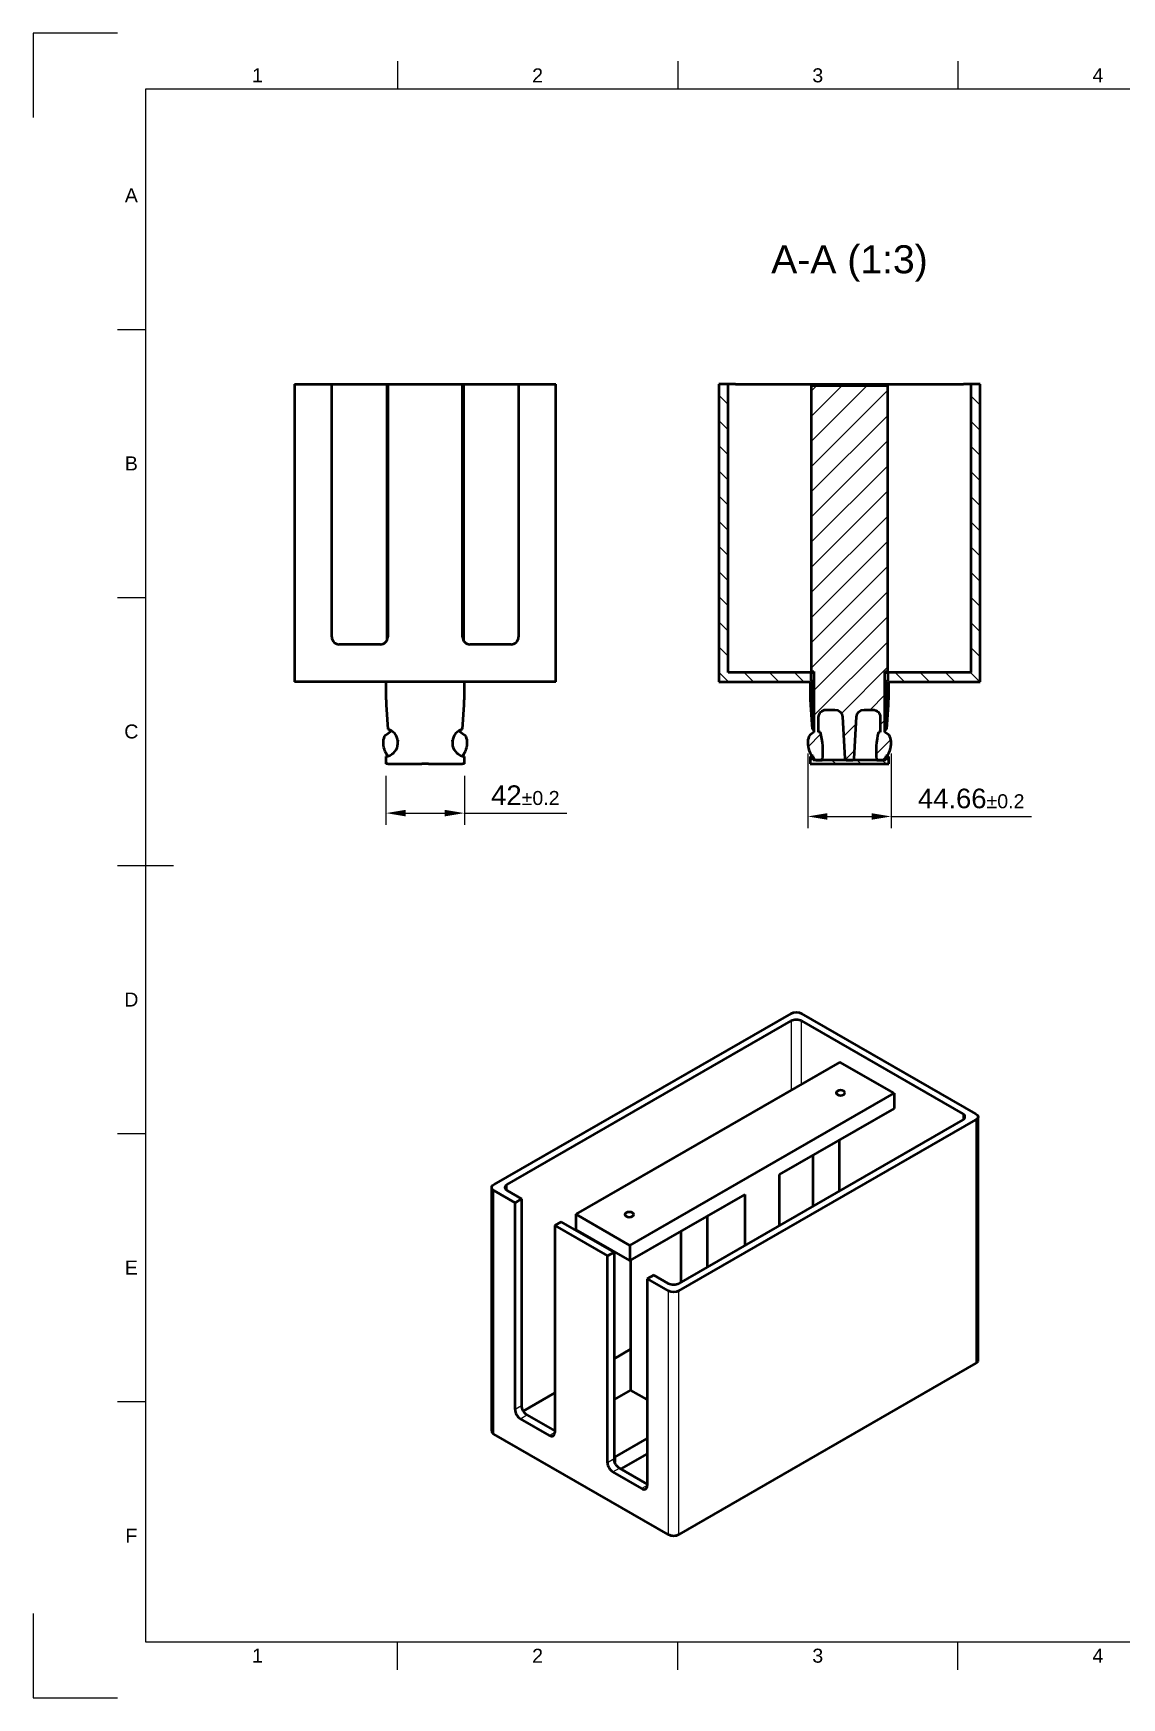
# Model space of a CAD drawing. Header units: millimetres. Extents: x 0 to 420, y 0 to 297.
# Drawn here: x 0 to 194.2, y 0 to 297 of the extents above; entities that cross this region are included whole.
import ezdxf
from ezdxf.enums import TextEntityAlignment as Align

# ---------------------------------------------------------------- set-up
doc = ezdxf.new("R2010")
doc.units = ezdxf.units.MM
doc.header["$LTSCALE"] = 0.75
for name, color, linetype, lineweight in [('BORDER', 7, 'Continuous', 25), ('FD_Dimensions', 7, 'Continuous', 25), ('Hatching', 7, 'Continuous', 25), ('View Labels', 7, 'Continuous', 25), ('Visible', 7, 'Continuous', 50), ('Visible Narrow', 7, 'Continuous', 25)]:
    doc.layers.add(name, color=color, linetype=linetype, lineweight=lineweight)
doc.styles.add('FusionTitle', font='arial.ttf')
doc.styles.get("Standard").update_dxf_attribs({"font": 'arial.ttf'})
doc.dimstyles.new('Dim-ISO-25', dxfattribs={"dimtxt": 3.5, "dimasz": 3.5, "dimexe": 2.1, "dimexo": 2.1, "dimgap": 1.4, "dimtad": 1, "dimzin": 12, "dimdsep": 46, "dimtxsty": 'Standard', "dimcen": 0, "dimazin": 3, "dimtp": 0.1, "dimtm": 0.1, "dimtfac": 0.714286, "dimtmove": 0, "dimatfit": 3, "dimfxl": 1, "dimtzin": 12, "dimarcsym": 0})

# ---------------------------------------------------------------- blocks, each defined once
blk = doc.blocks.new('ISO_A3_SHEET')
at = {"layer": 'BORDER'}
for p, q in [((65, 292), (65, 287)), ((115, 292), (115, 287)), ((165, 292), (165, 287)), ((410, 287), (20, 287)), ((20, 287), (20, 10)), ((15, 244.16666), (20, 244.16666)), ((15, 196.33333), (20, 196.33333)), ((15, 148.5), (25, 148.5)), ((15, 100.66667), (20, 100.66667)), ((15, 52.83334), (20, 52.83334)), ((20, 10), (410, 10)), ((65, 5), (65, 10)), ((115, 5), (115, 10)), ((165, 5), (165, 10))]:
    blk.add_line(p, q, dxfattribs=at)
at = {"layer": 'Defpoints'}
for p, q in [((15, 297), (0, 297)), ((0, 297), (0, 282)), ((0, 15), (0, 0)), ((0, 0), (15, 0))]:
    blk.add_line(p, q, dxfattribs=at)
at = {"layer": 'BORDER', "style": 'FusionTitle'}
for s, p in [('1', (40, 289.5)), ('2', (90, 289.5)), ('3', (140, 289.5)), ('4', (190, 289.5)), ('A', (17.5, 268.08333)), ('B', (17.5, 220.25)), ('C', (17.5, 172.41667)), ('D', (17.5, 124.58334)), ('E', (17.5, 76.75001)), ('F', (17.5, 28.91668)), ('1', (40, 7.5)), ('2', (90, 7.5)), ('3', (140, 7.5)), ('4', (190, 7.5))]:
    blk.add_text(s, height=2.5, dxfattribs=at).set_placement(p, align=Align.MIDDLE)
blk = doc.blocks.new('*D16')
at = {"layer": 'Defpoints', "color": 0, "transparency": 16777216}
for p in [(62.936203, 166.618822), (76.936203, 166.618822), (76.936203, 157.850721)]:
    blk.add_point(p, dxfattribs=at)
at = {"layer": 'FD_Dimensions', "color": 0, "lineweight": -2, "transparency": 16777216}
for p, q in [((62.936203, 164.518822), (62.936203, 155.750721)), ((76.936203, 164.518822), (76.936203, 155.750721)), ((66.436203, 157.850721), (73.436203, 157.850721)), ((76.936203, 157.850721), (95.200391, 157.850721))]:
    blk.add_line(p, q, dxfattribs=at)
at = {"layer": 'FD_Dimensions', "color": 0, "transparency": 16777216}
for points in [[(66.436203, 158.434055), (66.436203, 157.267388), (62.936203, 157.850721)], [(73.436203, 158.434055), (73.436203, 157.267388), (76.936203, 157.850721)]]:
    blk.add_solid(points, dxfattribs=at)
at = {"layer": 'FD_Dimensions', "color": 0, "transparency": 16777216, "insert": (87.818297, 161.0292), "char_height": 3.5, "attachment_point": 5}
blk.add_mtext('42{\\H2.5;±0.2}', dxfattribs=at)
blk = doc.blocks.new('*D17')
at = {"layer": 'Defpoints', "color": 0, "transparency": 16777216}
for p in [(138.215822, 170.6021), (153.103501, 170.6021), (153.103501, 157.252303)]:
    blk.add_point(p, dxfattribs=at)
at = {"layer": 'FD_Dimensions', "color": 0, "lineweight": -2, "transparency": 16777216}
for p, q in [((138.215822, 168.5021), (138.215822, 155.152303)), ((153.103501, 168.5021), (153.103501, 155.152303)), ((141.715822, 157.252303), (149.603501, 157.252303)), ((153.103501, 157.252303), (178.164756, 157.252303))]:
    blk.add_line(p, q, dxfattribs=at)
at = {"layer": 'FD_Dimensions', "color": 0, "transparency": 16777216}
for points in [[(141.715822, 157.835636), (141.715822, 156.66897), (138.215822, 157.252303)], [(149.603501, 157.835636), (149.603501, 156.66897), (153.103501, 157.252303)]]:
    blk.add_solid(points, dxfattribs=at)
at = {"layer": 'FD_Dimensions', "color": 0, "transparency": 16777216, "insert": (167.384128, 160.439308), "char_height": 3.5, "attachment_point": 5}
blk.add_mtext('44.66{\\H2.5;±0.2}', dxfattribs=at)

msp = doc.modelspace()

# ---------------------------------------------------------------- hatches: boundary and pattern name
at = {"layer": 'Hatching'}
h = msp.add_hatch(dxfattribs=at)
h.set_pattern_fill('ANSI31', color=256, angle=90, style=0)
edge = h.paths.add_edge_path(flags=0)
edge.add_line((138.6597, 167.9522), (138.6597, 166.6188))
edge.add_line((138.6597, 166.6188), (152.6597, 166.6188))
edge.add_line((152.6597, 166.6188), (152.6597, 167.9522))
edge.add_ellipse((153.0028, 170.4285), major_axis=(-0.3432, -2.4763), ratio=1, start_angle=347.473322, end_angle=360, ccw=False)
edge.add_line((152.1307, 168.0855), (152.1307, 167.2855))
edge.add_line((152.1307, 167.2855), (139.1886, 167.2855))
edge.add_line((139.1886, 167.2855), (139.1886, 168.0855))
edge.add_ellipse((138.3165, 170.4285), major_axis=(0.8721, -2.343), ratio=1, start_angle=-12.526678, end_angle=0, ccw=False)
edge = h.paths.add_edge_path(flags=0)
edge.add_line((168.993, 181.2855), (168.993, 234.4188))
edge.add_line((168.993, 234.4188), (167.3263, 234.4188))
edge.add_line((167.3263, 234.4188), (167.3263, 182.9522))
edge.add_line((167.3263, 182.9522), (152.493, 182.9522))
edge.add_line((152.493, 182.9522), (152.493, 181.6188))
edge.add_ellipse((152.1597, 181.6188), major_axis=(0.3333, 0), ratio=1, start_angle=-90, end_angle=0, ccw=False)
edge.add_line((152.1597, 181.2855), (152.1307, 181.2855))
edge.add_line((152.1307, 181.2855), (152.1307, 172.7714))
edge.add_ellipse((153.0028, 170.4285), major_axis=(-0.8721, 2.343), ratio=1, start_angle=-4.881568, end_angle=0, ccw=False)
edge.add_line((152.3333, 172.8372), (152.6111, 177.1504))
edge.add_ellipse((129.1597, 178.6608), major_axis=(23.4514, -1.5104), ratio=1, start_angle=360, end_angle=363.685153)
edge.add_line((152.6597, 178.6608), (152.6597, 181.2855))
edge.add_line((152.6597, 181.2855), (168.993, 181.2855))
edge = h.paths.add_edge_path(flags=0)
edge.add_line((122.3263, 234.4188), (122.3263, 181.2855))
edge.add_line((122.3263, 181.2855), (138.6597, 181.2855))
edge.add_line((138.6597, 181.2855), (138.6597, 178.6608))
edge.add_ellipse((162.1597, 178.6608), major_axis=(-23.5, 0), ratio=1, start_angle=360, end_angle=363.685153)
edge.add_line((138.7083, 177.1504), (138.9861, 172.8372))
edge.add_ellipse((138.3165, 170.4285), major_axis=(0.6696, 2.4087), ratio=1, start_angle=-4.881568, end_angle=0, ccw=False)
edge.add_line((139.1886, 172.7714), (139.1886, 181.2855))
edge.add_line((139.1886, 181.2855), (139.1597, 181.2855))
edge.add_ellipse((139.1597, 181.6188), major_axis=(0, -0.3333), ratio=1, start_angle=-90, end_angle=0, ccw=False)
edge.add_line((138.8263, 181.6188), (138.8263, 182.9522))
edge.add_line((138.8263, 182.9522), (123.993, 182.9522))
edge.add_line((123.993, 182.9522), (123.993, 234.4188))
edge.add_line((123.993, 234.4188), (122.3263, 234.4188))
h = msp.add_hatch(dxfattribs=at)
h.set_pattern_fill('ANSI31', color=256, style=0)
edge = h.paths.add_edge_path(flags=0)
edge.add_ellipse((140.707, 167.4188), major_axis=(0, -0.1333), ratio=1, start_angle=360, end_angle=443.747415)
edge.add_ellipse((127.2541, 168.8928), major_axis=(13.5854, -1.4885), ratio=1, start_angle=0, end_angle=20.62647)
edge.add_line((140.493, 172.2855), (140.1597, 172.2855))
edge.add_line((140.1597, 172.2855), (140.1597, 174.9522))
edge.add_ellipse((141.493, 174.9522), major_axis=(-1.3333, 0), ratio=1, start_angle=-90, end_angle=0, ccw=False)
edge.add_line((141.493, 176.2855), (143.0651, 176.2855))
edge.add_ellipse((143.0651, 174.9522), major_axis=(0, 1.3333), ratio=1, start_angle=-86.698134, end_angle=0, ccw=False)
edge.add_line((144.3963, 175.029), (144.8267, 167.5682))
edge.add_ellipse((145.1262, 167.5855), major_axis=(-0.2995, -0.0173), ratio=1, start_angle=0, end_angle=86.698134)
edge.add_line((145.1262, 167.2855), (146.1931, 167.2855))
edge.add_ellipse((146.1931, 167.5855), major_axis=(0, -0.3), ratio=1, start_angle=0, end_angle=86.698134)
edge.add_line((146.4926, 167.5682), (146.9231, 175.029))
edge.add_ellipse((148.2542, 174.9522), major_axis=(-1.3311, 0.0768), ratio=1, start_angle=-86.698134, end_angle=0, ccw=False)
edge.add_line((148.2542, 176.2855), (149.8263, 176.2855))
edge.add_ellipse((149.8263, 174.9522), major_axis=(0, 1.3333), ratio=1, start_angle=-90, end_angle=0, ccw=False)
edge.add_line((151.1597, 174.9522), (151.1597, 172.2855))
edge.add_line((151.1597, 172.2855), (150.8263, 172.2855))
edge.add_ellipse((164.0652, 168.8928), major_axis=(-13.2389, 3.3927), ratio=1, start_angle=0, end_angle=20.62647)
edge.add_ellipse((150.6123, 167.4188), major_axis=(-0.1325, -0.0145), ratio=1, start_angle=360, end_angle=443.747415)
edge.add_line((150.6123, 167.2855), (151.6597, 167.2855))
edge.add_line((151.6597, 167.2855), (151.9375, 167.5633))
edge.add_ellipse((149.109, 170.3917), major_axis=(2.8284, -2.8284), ratio=1, start_angle=0, end_angle=48.014877)
edge.add_ellipse((150.607, 170.4706), major_axis=(2.4965, 0.1315), ratio=1, start_angle=360, end_angle=388.208607)
edge.add_line((152.7448, 171.7666), (151.993, 172.2855))
edge.add_line((151.993, 172.2855), (151.993, 183.1355))
edge.add_line((151.993, 183.1355), (152.293, 183.1355))
edge.add_ellipse((152.293, 183.3355), major_axis=(0, -0.2), ratio=1, start_angle=0, end_angle=90)
edge.add_line((152.493, 183.3355), (152.493, 234.0855))
edge.add_line((152.493, 234.0855), (138.8263, 234.0855))
edge.add_line((138.8263, 234.0855), (138.8263, 183.3355))
edge.add_ellipse((139.0263, 183.3355), major_axis=(-0.2, 0), ratio=1, start_angle=360, end_angle=450)
edge.add_line((139.0263, 183.1355), (139.3263, 183.1355))
edge.add_line((139.3263, 183.1355), (139.3263, 172.2855))
edge.add_line((139.3263, 172.2855), (138.5745, 171.7666))
edge.add_ellipse((140.7124, 170.4706), major_axis=(-2.1379, 1.2959), ratio=1, start_angle=0, end_angle=28.208607)
edge.add_ellipse((142.2103, 170.3917), major_axis=(-3.9945, 0.2104), ratio=1, start_angle=360, end_angle=408.014877)
edge.add_line((139.3819, 167.5633), (139.6597, 167.2855))
edge.add_line((139.6597, 167.2855), (140.707, 167.2855))

# ---------------------------------------------------------------- linework, layer by layer
at = {"layer": 'Visible', "extrusion": (0, 1, 2e-16)}
for p, q in [((46.6029, 234.4188), (47.9362, 234.4188)), ((46.6029, 234.4188), (46.6029, 181.2855)), ((47.9362, 234.4188), (53.2695, 234.4188)), ((53.2695, 189.2855), (53.2695, 234.4188)), ((53.2695, 234.4188), (63.2695, 234.4188)), ((63.1029, 234.0855), (63.1029, 230.7522)), ((63.1029, 234.0855), (63.2695, 234.0855)), ((63.2695, 234.4188), (63.2695, 189.2855)), ((63.2695, 234.4188), (76.6029, 234.4188)), ((76.6029, 234.4188), (86.6029, 234.4188)), ((76.6029, 189.2855), (76.6029, 234.4188)), ((76.6029, 234.0855), (76.7695, 234.0855)), ((76.7695, 234.0855), (76.7695, 230.7522)), ((86.6029, 234.4188), (91.9362, 234.4188)), ((86.6029, 234.4188), (86.6029, 189.2855)), ((91.9362, 234.4188), (93.2695, 234.4188)), ((93.2695, 181.2855), (93.2695, 234.4188)), ((122.3263, 234.4188), (122.3263, 181.2855)), ((123.993, 234.4188), (122.3263, 234.4188)), ((123.993, 182.9522), (123.993, 234.4188)), ((125.3263, 234.4188), (123.993, 234.4188)), ((125.3263, 234.4188), (165.993, 234.4188)), ((152.493, 234.0855), (138.8263, 234.0855)), ((138.8263, 234.0855), (138.8263, 183.3355)), ((152.493, 183.3355), (152.493, 234.0855)), ((167.3263, 234.4188), (165.993, 234.4188)), ((168.993, 234.4188), (167.3263, 234.4188)), ((167.3263, 234.4188), (167.3263, 182.9522)), ((168.993, 181.2855), (168.993, 234.4188)), ((63.1029, 230.7522), (63.1029, 188.64)), ((63.2695, 230.7522), (63.1029, 230.7522)), ((76.7695, 230.7522), (76.6029, 230.7522)), ((76.7695, 230.7522), (76.7695, 188.64)), ((61.9362, 187.9522), (54.6029, 187.9522)), ((85.2695, 187.9522), (77.9362, 187.9522)), ((47.9362, 181.2855), (46.6029, 181.2855)), ((91.9362, 181.2855), (47.9362, 181.2855)), ((62.9362, 181.2855), (62.9362, 178.6608)), ((76.9362, 178.6608), (76.9362, 181.2855)), ((93.2695, 181.2855), (91.9362, 181.2855)), ((122.3263, 181.2855), (138.6597, 181.2855)), ((138.8263, 182.9522), (123.993, 182.9522)), ((138.6597, 181.2855), (138.6597, 178.6608)), ((138.8263, 181.6188), (138.8263, 182.9522)), ((138.8263, 182.9522), (139.3263, 182.9522)), ((139.0263, 183.1355), (139.3263, 183.1355)), ((139.1886, 181.2855), (139.1597, 181.2855)), ((139.1886, 172.7714), (139.1886, 181.2855)), ((139.3263, 181.2855), (139.1886, 181.2855)), ((139.3263, 183.1355), (139.3263, 172.2855)), ((151.993, 172.2855), (151.993, 183.1355)), ((151.993, 183.1355), (152.293, 183.1355)), ((151.993, 182.9522), (152.493, 182.9522)), ((152.1307, 181.2855), (151.993, 181.2855)), ((152.1597, 181.2855), (152.1307, 181.2855)), ((152.1307, 181.2855), (152.1307, 172.7714)), ((167.3263, 182.9522), (152.493, 182.9522)), ((152.493, 182.9522), (152.493, 181.6188)), ((152.6597, 178.6608), (152.6597, 181.2855)), ((152.6597, 181.2855), (168.993, 181.2855)), ((62.9848, 177.1504), (63.2626, 172.8372)), ((76.6098, 172.8372), (76.8876, 177.1504)), ((138.7083, 177.1504), (138.9861, 172.8372)), ((141.493, 176.2855), (143.0651, 176.2855)), ((148.2542, 176.2855), (149.8263, 176.2855)), ((152.3333, 172.8372), (152.6111, 177.1504)), ((62.851, 171.7666), (63.9523, 172.5267)), ((63.6029, 172.7155), (63.6029, 172.2855)), ((75.9201, 172.5267), (77.0214, 171.7666)), ((76.2695, 172.2855), (76.2695, 172.7155)), ((139.3263, 172.2855), (138.5745, 171.7666)), ((140.1597, 172.2855), (140.1597, 174.9522)), ((140.493, 172.2855), (140.1597, 172.2855)), ((144.3963, 175.029), (144.8267, 167.5682)), ((146.4926, 167.5682), (146.9231, 175.029)), ((151.1597, 172.2855), (150.8263, 172.2855)), ((151.1597, 174.9522), (151.1597, 172.2855)), ((152.7448, 171.7666), (151.993, 172.2855)), ((62.9362, 167.9522), (62.9362, 166.6188)), ((63.2616, 166.6188), (62.9362, 166.6188)), ((63.2616, 166.6188), (69.3411, 166.6188)), ((70.5313, 166.6188), (69.3411, 166.6188)), ((70.5313, 166.6188), (76.6108, 166.6188)), ((76.9362, 166.6188), (76.6108, 166.6188)), ((76.9362, 166.6188), (76.9362, 167.9522)), ((138.6597, 167.9522), (138.6597, 166.6188)), ((138.6597, 166.6188), (152.6597, 166.6188)), ((139.1886, 167.2855), (139.1886, 168.0855)), ((152.1307, 167.2855), (139.1886, 167.2855)), ((139.3819, 167.5633), (139.6597, 167.2855)), ((139.6597, 167.2855), (140.707, 167.2855)), ((145.1262, 167.2855), (146.1931, 167.2855)), ((150.6123, 167.2855), (151.6597, 167.2855)), ((151.6597, 167.2855), (151.9375, 167.5633)), ((152.1307, 168.0855), (152.1307, 167.2855)), ((152.6597, 166.6188), (152.6597, 167.9522))]:
    msp.add_line(p, q, dxfattribs=at)
at = {"layer": 'Visible', "extrusion": (0, 0.817547, 0.575862)}
for p, q in [((135.2398, 122.1192), (82.2068, 91.5795)), ((168.2382, 104.2026), (137.1255, 122.1192)), ((84.5639, 91.5795), (135.2398, 120.7619)), ((137.1255, 120.7619), (165.8811, 104.2026)), ((143.9608, 113.4313), (96.8204, 86.2849)), ((153.6246, 107.8663), (143.9608, 113.4313)), ((106.4842, 80.7199), (153.6246, 107.8663)), ((153.6246, 107.8663), (153.6246, 105.1411)), ((153.6246, 105.1411), (133.1185, 93.3324)), ((165.8811, 103.1167), (115.2052, 73.9343)), ((115.2052, 72.577), (168.2382, 103.1167)), ((168.6287, 60.2206), (168.6287, 103.6596)), ((143.843, 99.5082), (143.843, 90.4258)), ((139.1289, 96.7936), (139.1289, 87.7111)), ((133.1185, 93.3324), (133.1185, 84.25)), ((81.8163, 47.5976), (81.8163, 91.0366)), ((82.2068, 90.4936), (85.9781, 88.3219)), ((87.1566, 89.0006), (84.5639, 90.4936)), ((126.9903, 89.8034), (106.4842, 77.9947)), ((126.9903, 89.8034), (126.9903, 80.7209)), ((85.9781, 88.3219), (87.1566, 89.0006)), ((85.9781, 51.4233), (85.9781, 88.3219)), ((87.1566, 89.0006), (87.1566, 52.102)), ((96.8204, 86.2849), (96.8204, 83.5597)), ((96.8204, 86.2849), (106.4842, 80.7199)), ((94.2277, 84.9286), (93.0491, 84.25)), ((93.0491, 84.25), (93.0491, 47.3513)), ((93.0491, 84.25), (102.4772, 78.8207)), ((103.6557, 79.4994), (94.2277, 84.9286)), ((106.4842, 77.9947), (96.8204, 83.5597)), ((115.5587, 83.2204), (115.5587, 74.1379)), ((120.2728, 85.935), (120.2728, 76.8526)), ((106.4842, 80.7199), (106.4842, 77.9947)), ((102.4772, 78.8207), (103.6557, 79.4994)), ((102.4772, 41.9221), (102.4772, 78.8207)), ((103.6557, 79.4994), (103.6557, 42.6007)), ((106.602, 78.0626), (106.602, 54.8845)), ((110.7268, 75.4274), (109.5483, 74.7487)), ((109.5483, 74.7487), (113.3195, 72.577)), ((109.5483, 74.7487), (109.5483, 37.8501)), ((113.3195, 73.9343), (110.7268, 75.4274)), ((103.6557, 60.4974), (106.602, 62.194)), ((168.2382, 59.6777), (115.2052, 29.138)), ((87.4401, 51.1594), (93.0491, 54.3894)), ((106.602, 54.8845), (103.6557, 53.1878)), ((109.5483, 53.1878), (106.602, 54.8845)), ((92.1063, 46.8042), (86.9209, 49.7903)), ((88.0994, 50.469), (93.0491, 47.6186)), ((113.3195, 29.138), (82.2068, 47.0546)), ((103.7736, 42.9401), (109.5483, 46.2655)), ((103.6557, 43.0079), (103.7736, 42.9401)), ((103.7736, 42.9401), (103.7736, 42.0051)), ((109.5483, 43.5403), (104.8397, 40.8288)), ((108.6055, 37.303), (103.42, 40.2891)), ((104.5986, 40.9677), (109.5483, 38.1174))]:
    msp.add_line(p, q, dxfattribs=at)
at = {"layer": 'Visible'}
for centre, radius, start, end in [((54.6029, 189.2855), 1.3333, 180, 270), ((61.9362, 189.2855), 1.3333, 270, 0), ((77.9362, 189.2855), 1.3333, 180, 270), ((85.2695, 189.2855), 1.3333, 270, 0), ((139.0263, 183.3355), 0.2, 180, 270), ((152.293, 183.3355), 0.2, 270, 0), ((86.4362, 178.6608), 23.5, 180, 183.685153), ((53.4362, 178.6608), 23.5, 356.314847, 0), ((162.1597, 178.6608), 23.5, 180, 183.685153), ((129.1597, 178.6608), 23.5, 356.314847, 0), ((62.593, 170.4285), 2.5, 285.511514, 66.338853), ((62.593, 170.4285), 2.5, 66.338853, 74.464848), ((77.2794, 170.4285), 2.5, 113.661147, 254.488486), ((77.2794, 170.4285), 2.5, 105.535152, 113.661147), ((138.3214, 170.4412), 2.4863, 66.157434, 69.586568), ((127.2541, 168.8928), 13.6667, 353.747415, 14.373886), ((164.0652, 168.8928), 13.6667, 165.626114, 186.252585), ((152.9979, 170.4412), 2.4863, 110.413432, 113.842566), ((142.2103, 170.3917), 4, 176.985123, 225), ((140.7124, 170.4706), 2.5, 148.776516, 176.985123), ((138.3165, 170.4285), 2.5, 5.525195, 10.28194), ((153.0028, 170.4285), 2.5, 169.71806, 174.474805), ((149.109, 170.3917), 4, 315, 3.014877), ((150.607, 170.4706), 2.5, 3.014877, 31.223484), ((62.593, 170.4285), 2.5, 277.890042, 285.511514), ((77.2794, 170.4285), 2.5, 254.488486, 262.109958), ((140.707, 167.4188), 0.1333, 270, 353.747415), ((145.1262, 167.5855), 0.3, 183.301866, 270), ((146.1931, 167.5855), 0.3, 270, 356.698134), ((150.6123, 167.4188), 0.1333, 186.252585, 270)]:
    msp.add_arc(centre, radius, start, end, dxfattribs=at)
at = {"layer": 'Visible', "extrusion": (-2e-16, 0, -1)}
for centre, radius, start, end in [((-139.1597, 181.6188), 0.3333, 270, 0), ((-152.1597, 181.6188), 0.3333, 180, 270), ((-141.493, 174.9522), 1.3333, 0, 90), ((-143.0651, 174.9522), 1.3333, 90, 176.698134), ((-148.2542, 174.9522), 1.3333, 3.301866, 90), ((-149.8263, 174.9522), 1.3333, 90, 180), ((-138.3165, 170.4285), 2.5, 105.535152, 110.41672), ((-153.0028, 170.4285), 2.5, 69.58328, 74.464848), ((-138.3165, 170.4285), 2.5, 249.58328, 262.109958), ((-153.0028, 170.4285), 2.5, 277.890042, 290.41672)]:
    msp.add_arc(centre, radius, start, end, dxfattribs=at)
at = {"layer": 'Visible', "extrusion": (0, 0, -1)}
for centre, radius, start, end in [((-66.4868, 170.3917), 4, 323.645416, 3.014877), ((-64.9889, 170.4706), 2.5, 3.014877, 31.223484), ((-51.5307, 168.8928), 13.6667, 171.661485, 172.53138), ((-88.3417, 168.8928), 13.6667, 7.46862, 8.338515), ((-73.3856, 170.3917), 4, 176.985123, 216.354584), ((-74.8835, 170.4706), 2.5, 148.776516, 176.985123)]:
    msp.add_arc(centre, radius, start, end, dxfattribs=at)
at = {"layer": 'Visible', "extrusion": (1e-16, 0, -1)}
for centre, major_axis, start_param, end_param in [((136.1827, 121.5762), (1.3333, 0), 3.92699082, 5.49778714), ((167.2954, 103.6596), (1.3333, 0), -0.78539816, 0.78539816), ((83.1496, 91.0366), (1.3333, 0), 2.35619449, 3.92699082), ((114.2623, 73.12), (-1.3333, 0), 3.92699082, 5.49778714)]:
    msp.add_ellipse(centre, major_axis=major_axis, ratio=0.5758617, start_param=start_param, end_param=end_param, dxfattribs=at)
at = {"layer": 'Visible'}
for centre, major_axis, ratio, start_param, end_param in [((136.1827, 120.2189), (1.3333, 0), 0.5758617, 0.78539816, 2.35619449), ((164.9383, 103.6596), (-1.3333, 0), 0.5758617, 2.35619449, 3.92699082), ((85.5067, 91.0366), (-1.3333, 0), 0.5758617, -0.78539816, 0.78539816), ((114.2623, 74.4773), (-1.3333, 0), 0.5758617, 0.78539816, 2.35619449), ((167.2954, 60.2206), (-1.3333, 0), 0.5758617, 2.35619449, 3.14159265), ((86.9209, 50.8804), (-0.6654, 1.1554), 0.57809312, 0.78733187, 2.3581282), ((83.1496, 47.5976), (1.3333, 0), 0.5758617, 3.14159265, 3.92699082), ((92.1063, 47.8943), (-0.6654, 1.1554), 0.57809312, 2.3581282, 3.92892453), ((103.42, 41.3791), (-0.6654, 1.1554), 0.57809312, 0.78733187, 2.3581282), ((108.6055, 38.393), (-0.6654, 1.1554), 0.57809312, 2.3581282, 3.92892453), ((114.2623, 29.6809), (-1.3333, 0), 0.5758617, 0.78539816, 2.35619449)]:
    msp.add_ellipse(centre, major_axis=major_axis, ratio=ratio, start_param=start_param, end_param=end_param, dxfattribs=at)
at = {"layer": 'Visible', "extrusion": (1e-16, -1e-16, -1)}
for centre in [(144.0787, 107.9341), (106.3663, 86.217)]:
    msp.add_ellipse(centre, major_axis=(-0.7833, 0), ratio=0.5758617, start_param=3.14159265, end_param=9.42477796, dxfattribs=at)
at = {"layer": 'Visible', "extrusion": (2e-16, 1e-16, -1)}
msp.add_ellipse((88.0994, 51.559), major_axis=(-0.6654, 1.1554), ratio=0.57809312, start_param=3.92505711, end_param=5.49585344, dxfattribs=at)
at = {"layer": 'Visible', "extrusion": (1e-16, 2e-16, -1)}
msp.add_ellipse((104.5986, 42.0578), major_axis=(-0.6654, 1.1554), ratio=0.57809312, start_param=3.92505711, end_param=5.49585344, dxfattribs=at)
at = {"layer": 'Visible Narrow', "extrusion": (0, 0.817547, 0.575862)}
for p, q in [((135.2398, 120.7619), (135.2398, 108.4092)), ((137.1255, 109.4951), (137.1255, 120.7619)), ((165.8811, 104.2026), (165.8811, 103.1167)), ((168.2382, 103.1167), (168.2382, 59.6777)), ((82.2068, 47.0546), (82.2068, 90.4936)), ((84.5639, 90.4936), (84.5639, 91.5795)), ((113.3195, 72.577), (113.3195, 29.138)), ((115.2052, 29.138), (115.2052, 72.577)), ((87.1566, 52.102), (85.9781, 51.4233)), ((86.9209, 49.7903), (88.0994, 50.469)), ((93.0491, 47.3471), (92.1063, 46.8042)), ((103.6557, 42.6007), (102.4772, 41.9221)), ((103.42, 40.2891), (104.5986, 40.9677)), ((109.5483, 37.8459), (108.6055, 37.303))]:
    msp.add_line(p, q, dxfattribs=at)

# ---------------------------------------------------------------- block references
at = {"layer": 'BORDER'}
msp.add_blockref('ISO_A3_SHEET', (0, 0), dxfattribs=at)

# ---------------------------------------------------------------- texts
at = {"layer": 'View Labels', "insert": (145.6597, 252.6688), "char_height": 5, "width": 30.21487, "attachment_point": 8}
msp.add_mtext('A-A (1:3)', dxfattribs=at)

# ---------------------------------------------------------------- dimensions: what is measured, and where the dimension line sits
at = {"layer": 'FD_Dimensions'}
for base, p1, p2, picture, middle in [((153.1035, 157.2523), (138.2158, 170.6021), (153.1035, 170.6021), '*D17', (167.3841, 157.2523)), ((76.9362, 157.8507), (62.9362, 166.6188), (76.9362, 166.6188), '*D16', (87.8183, 157.8507))]:
    dim = msp.add_linear_dim(base=base, p1=p1, p2=p2, angle=0, dimstyle='Dim-ISO-25', override={"dimlfac": 3, "dimzin": 8, "dimtol": 1, "dimtp": 0.2, "dimtm": 0.2, "dimtzin": 8}, dxfattribs=at)
    dim.commit()
    dim.dimension.update_dxf_attribs({"geometry": picture, "text_midpoint": middle, "dimtype": 161})

doc.saveas('drawing.dxf')
